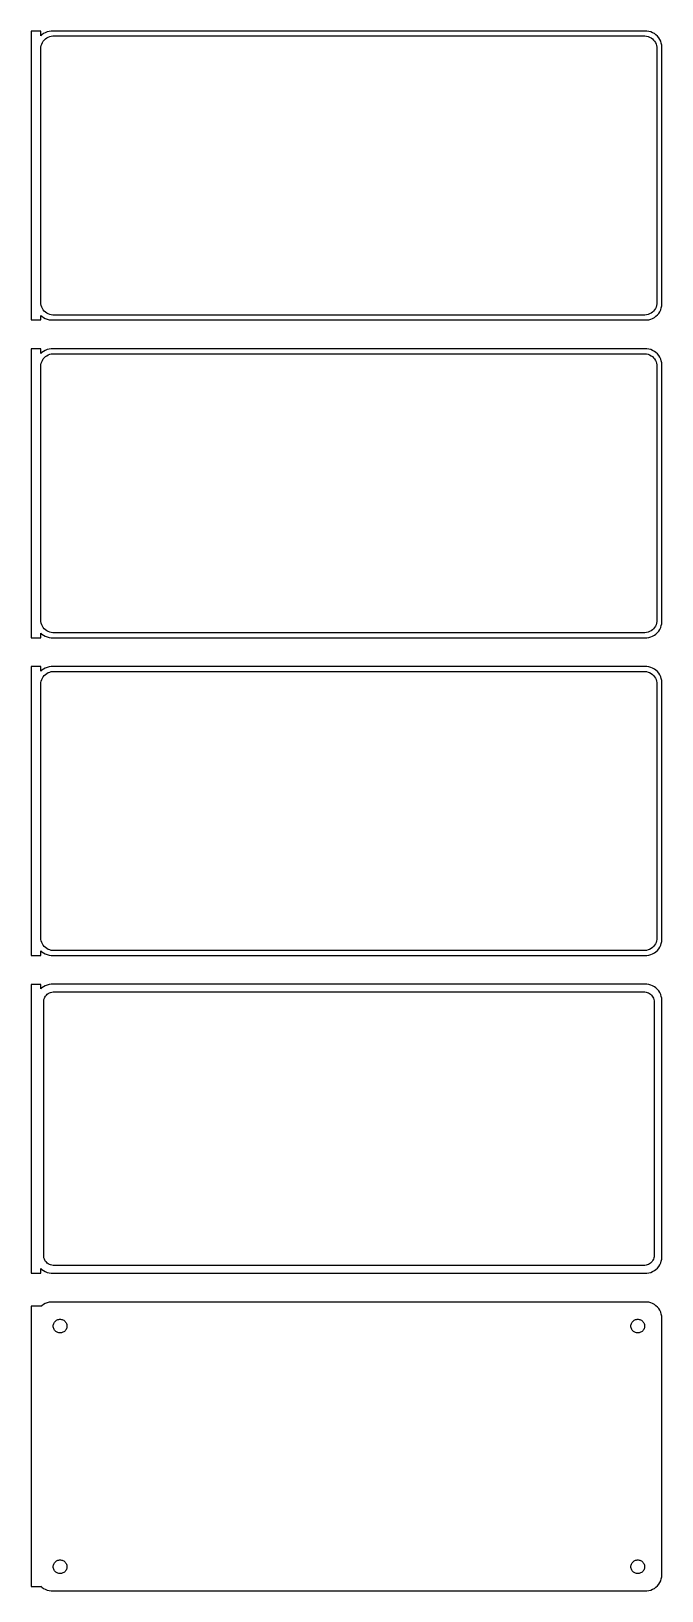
# Model space of a CAD drawing. Header units: metres. Extents: x -99 to 98, y 450 to 936.
import ezdxf

# ---------------------------------------------------------------- set-up
doc = ezdxf.new("R2010")
doc.units = ezdxf.units.M

msp = doc.modelspace()

# ---------------------------------------------------------------- linework, layer by layer
for p, q in [((-96, 935.99), (-99, 935.99)), ((-99, 935.99), (-99, 846.01)), ((-96, 934.559), (-96, 935.99)), ((-95.6871, 934.853), (-96, 934.559)), ((-95.1791, 935.222), (-95.6871, 934.853)), ((-95.2361, 932.851), (-94.9159, 933.238)), ((-94.6289, 935.524), (-95.1791, 935.222)), ((-94.9159, 933.238), (-94.5497, 933.582)), ((-94.0451, 935.755), (-94.6289, 935.524)), ((-94.5497, 933.582), (-94.1433, 933.877)), ((-94.1433, 933.877), (-93.7031, 934.119)), ((-93.4369, 935.911), (-94.0451, 935.755)), ((-93.7031, 934.119), (-93.2361, 934.304)), ((-92.8139, 935.99), (-93.4369, 935.911)), ((-93.2361, 934.304), (-92.7495, 934.429)), ((92.8139, 935.99), (-92.8139, 935.99)), ((-92.7495, 934.429), (-92.2512, 934.492)), ((-92.2512, 934.492), (92.2512, 934.492)), ((92.2512, 934.492), (92.7495, 934.429)), ((92.7495, 934.429), (93.2361, 934.304)), ((93.4369, 935.911), (92.8139, 935.99)), ((93.2361, 934.304), (93.7031, 934.119)), ((94.0451, 935.755), (93.4369, 935.911)), ((93.7031, 934.119), (94.1433, 933.877)), ((94.6289, 935.524), (94.0451, 935.755)), ((94.1433, 933.877), (94.5497, 933.582)), ((94.5497, 933.582), (94.9159, 933.238)), ((95.1791, 935.222), (94.6289, 935.524)), ((94.9159, 933.238), (95.2361, 932.851)), ((95.6871, 934.853), (95.1791, 935.222)), ((96.1448, 934.423), (95.6871, 934.853)), ((96.5451, 933.939), (96.1448, 934.423)), ((96.8815, 933.409), (96.5451, 933.939)), ((97.1489, 932.841), (96.8815, 933.409)), ((-96, 930.5), (-95.9685, 931.001)), ((-96, 851.5), (-96, 930.5)), ((-95.9685, 931.001), (-95.8743, 931.495)), ((-95.8743, 931.495), (-95.7191, 931.972)), ((-95.7191, 931.972), (-95.5052, 932.427)), ((-95.5052, 932.427), (-95.2361, 932.851)), ((95.2361, 932.851), (95.5052, 932.427)), ((95.5052, 932.427), (95.7191, 931.972)), ((95.7191, 931.972), (95.8743, 931.495)), ((95.8743, 931.495), (95.9685, 931.001)), ((95.9685, 931.001), (96, 930.5)), ((96, 930.5), (96, 851.5)), ((97.3429, 932.243), (97.1489, 932.841)), ((97.4606, 931.627), (97.3429, 932.243)), ((97.5, 931), (97.4606, 931.627)), ((97.5, 851), (97.5, 931)), ((-95.9685, 850.999), (-96, 851.5)), ((-95.8743, 850.505), (-95.9685, 850.999)), ((-95.7191, 850.028), (-95.8743, 850.505)), ((95.8743, 850.505), (95.7191, 850.028)), ((95.9685, 850.999), (95.8743, 850.505)), ((96, 851.5), (95.9685, 850.999)), ((97.4606, 850.373), (97.5, 851)), ((-99, 846.01), (-96, 846.01)), ((-96, 847.441), (-95.6871, 847.147)), ((-96, 846.01), (-96, 847.441)), ((-95.5052, 849.573), (-95.7191, 850.028)), ((-95.6871, 847.147), (-95.1791, 846.778)), ((-95.2361, 849.149), (-95.5052, 849.573)), ((-94.9159, 848.762), (-95.2361, 849.149)), ((-95.1791, 846.778), (-94.6289, 846.476)), ((-94.5497, 848.418), (-94.9159, 848.762)), ((-94.6289, 846.476), (-94.0451, 846.245)), ((-94.1433, 848.123), (-94.5497, 848.418)), ((-93.7031, 847.881), (-94.1433, 848.123)), ((-94.0451, 846.245), (-93.4369, 846.089)), ((-93.2361, 847.696), (-93.7031, 847.881)), ((-93.4369, 846.089), (-92.8139, 846.01)), ((-92.7495, 847.571), (-93.2361, 847.696)), ((-92.8139, 846.01), (92.8139, 846.01)), ((-92.2512, 847.508), (-92.7495, 847.571)), ((92.2512, 847.508), (-92.2512, 847.508)), ((92.7495, 847.571), (92.2512, 847.508)), ((93.2361, 847.696), (92.7495, 847.571)), ((92.8139, 846.01), (93.4369, 846.089)), ((93.7031, 847.881), (93.2361, 847.696)), ((93.4369, 846.089), (94.0451, 846.245)), ((94.1433, 848.123), (93.7031, 847.881)), ((94.0451, 846.245), (94.6289, 846.476)), ((94.5497, 848.418), (94.1433, 848.123)), ((94.9159, 848.762), (94.5497, 848.418)), ((94.6289, 846.476), (95.1791, 846.778)), ((95.2361, 849.149), (94.9159, 848.762)), ((95.1791, 846.778), (95.6871, 847.147)), ((95.5052, 849.573), (95.2361, 849.149)), ((95.7191, 850.028), (95.5052, 849.573)), ((95.6871, 847.147), (96.1448, 847.577)), ((96.1448, 847.577), (96.5451, 848.061)), ((96.5451, 848.061), (96.8815, 848.591)), ((96.8815, 848.591), (97.1489, 849.159)), ((97.1489, 849.159), (97.3429, 849.757)), ((97.3429, 849.757), (97.4606, 850.373)), ((-96, 836.99), (-99, 836.99)), ((-99, 836.99), (-99, 747.01)), ((-96, 835.559), (-96, 836.99)), ((-95.1791, 836.222), (-95.6871, 835.853)), ((-94.6289, 836.524), (-95.1791, 836.222)), ((-94.0451, 836.755), (-94.6289, 836.524)), ((-93.4369, 836.911), (-94.0451, 836.755)), ((-92.8139, 836.99), (-93.4369, 836.911)), ((92.8139, 836.99), (-92.8139, 836.99)), ((93.4369, 836.911), (92.8139, 836.99)), ((94.0451, 836.755), (93.4369, 836.911)), ((94.6289, 836.524), (94.0451, 836.755)), ((95.1791, 836.222), (94.6289, 836.524)), ((95.6871, 835.853), (95.1791, 836.222)), ((-95.6871, 835.853), (-96, 835.559)), ((-96, 831.5), (-95.9685, 832.001)), ((-96, 752.5), (-96, 831.5)), ((-95.9685, 832.001), (-95.8743, 832.495)), ((-95.8743, 832.495), (-95.7191, 832.972)), ((-95.7191, 832.972), (-95.5052, 833.427)), ((-95.5052, 833.427), (-95.2361, 833.851)), ((-95.2361, 833.851), (-94.9159, 834.238)), ((-94.9159, 834.238), (-94.5497, 834.582)), ((-94.5497, 834.582), (-94.1433, 834.877)), ((-94.1433, 834.877), (-93.7031, 835.119)), ((-93.7031, 835.119), (-93.2361, 835.304)), ((-93.2361, 835.304), (-92.7495, 835.429)), ((-92.7495, 835.429), (-92.2512, 835.492)), ((-92.2512, 835.492), (92.2512, 835.492)), ((92.2512, 835.492), (92.7495, 835.429)), ((92.7495, 835.429), (93.2361, 835.304)), ((93.2361, 835.304), (93.7031, 835.119)), ((93.7031, 835.119), (94.1433, 834.877)), ((94.1433, 834.877), (94.5497, 834.582)), ((94.5497, 834.582), (94.9159, 834.238)), ((94.9159, 834.238), (95.2361, 833.851)), ((95.2361, 833.851), (95.5052, 833.427)), ((95.5052, 833.427), (95.7191, 832.972)), ((96.1448, 835.423), (95.6871, 835.853)), ((95.7191, 832.972), (95.8743, 832.495)), ((95.8743, 832.495), (95.9685, 832.001)), ((95.9685, 832.001), (96, 831.5)), ((96, 831.5), (96, 752.5)), ((96.5451, 834.939), (96.1448, 835.423)), ((96.8815, 834.409), (96.5451, 834.939)), ((97.1489, 833.841), (96.8815, 834.409)), ((97.3429, 833.243), (97.1489, 833.841)), ((97.4606, 832.627), (97.3429, 833.243)), ((97.5, 832), (97.4606, 832.627)), ((97.5, 752), (97.5, 832)), ((-95.9685, 751.999), (-96, 752.5)), ((-96, 748.441), (-95.6871, 748.147)), ((-96, 747.01), (-96, 748.441)), ((-95.8743, 751.505), (-95.9685, 751.999)), ((-95.7191, 751.028), (-95.8743, 751.505)), ((-95.5052, 750.573), (-95.7191, 751.028)), ((-95.2361, 750.149), (-95.5052, 750.573)), ((-94.9159, 749.762), (-95.2361, 750.149)), ((-94.5497, 749.418), (-94.9159, 749.762)), ((-94.1433, 749.123), (-94.5497, 749.418)), ((-93.7031, 748.881), (-94.1433, 749.123)), ((-93.2361, 748.696), (-93.7031, 748.881)), ((-92.7495, 748.571), (-93.2361, 748.696)), ((-92.2512, 748.508), (-92.7495, 748.571)), ((92.2512, 748.508), (-92.2512, 748.508)), ((92.7495, 748.571), (92.2512, 748.508)), ((93.2361, 748.696), (92.7495, 748.571)), ((93.7031, 748.881), (93.2361, 748.696)), ((94.1433, 749.123), (93.7031, 748.881)), ((94.5497, 749.418), (94.1433, 749.123)), ((94.9159, 749.762), (94.5497, 749.418)), ((95.2361, 750.149), (94.9159, 749.762)), ((95.5052, 750.573), (95.2361, 750.149)), ((95.7191, 751.028), (95.5052, 750.573)), ((95.6871, 748.147), (96.1448, 748.577)), ((95.8743, 751.505), (95.7191, 751.028)), ((95.9685, 751.999), (95.8743, 751.505)), ((96, 752.5), (95.9685, 751.999)), ((96.1448, 748.577), (96.5451, 749.061)), ((96.5451, 749.061), (96.8815, 749.591)), ((96.8815, 749.591), (97.1489, 750.159)), ((97.1489, 750.159), (97.3429, 750.757)), ((97.3429, 750.757), (97.4606, 751.373)), ((97.4606, 751.373), (97.5, 752)), ((-99, 747.01), (-96, 747.01)), ((-95.6871, 748.147), (-95.1791, 747.778)), ((-95.1791, 747.778), (-94.6289, 747.476)), ((-94.6289, 747.476), (-94.0451, 747.245)), ((-94.0451, 747.245), (-93.4369, 747.089)), ((-93.4369, 747.089), (-92.8139, 747.01)), ((-92.8139, 747.01), (92.8139, 747.01)), ((92.8139, 747.01), (93.4369, 747.089)), ((93.4369, 747.089), (94.0451, 747.245)), ((94.0451, 747.245), (94.6289, 747.476)), ((94.6289, 747.476), (95.1791, 747.778)), ((95.1791, 747.778), (95.6871, 748.147)), ((-96, 737.99), (-99, 737.99)), ((-99, 737.99), (-99, 648.01)), ((-96, 736.559), (-96, 737.99)), ((-95.6871, 736.853), (-96, 736.559)), ((-95.8743, 733.495), (-95.7191, 733.972)), ((-95.7191, 733.972), (-95.5052, 734.427)), ((-95.1791, 737.222), (-95.6871, 736.853)), ((-95.5052, 734.427), (-95.2361, 734.851)), ((-95.2361, 734.851), (-94.9159, 735.238)), ((-94.6289, 737.524), (-95.1791, 737.222)), ((-94.9159, 735.238), (-94.5497, 735.582)), ((-94.0451, 737.755), (-94.6289, 737.524)), ((-94.5497, 735.582), (-94.1433, 735.877)), ((-94.1433, 735.877), (-93.7031, 736.119)), ((-93.4369, 737.911), (-94.0451, 737.755)), ((-93.7031, 736.119), (-93.2361, 736.304)), ((-92.8139, 737.99), (-93.4369, 737.911)), ((-93.2361, 736.304), (-92.7495, 736.429)), ((92.8139, 737.99), (-92.8139, 737.99)), ((-92.7495, 736.429), (-92.2512, 736.492)), ((-92.2512, 736.492), (92.2512, 736.492)), ((92.2512, 736.492), (92.7495, 736.429)), ((92.7495, 736.429), (93.2361, 736.304)), ((93.4369, 737.911), (92.8139, 737.99)), ((93.2361, 736.304), (93.7031, 736.119)), ((94.0451, 737.755), (93.4369, 737.911)), ((93.7031, 736.119), (94.1433, 735.877)), ((94.6289, 737.524), (94.0451, 737.755)), ((94.1433, 735.877), (94.5497, 735.582)), ((94.5497, 735.582), (94.9159, 735.238)), ((95.1791, 737.222), (94.6289, 737.524)), ((94.9159, 735.238), (95.2361, 734.851)), ((95.6871, 736.853), (95.1791, 737.222)), ((95.2361, 734.851), (95.5052, 734.427)), ((95.5052, 734.427), (95.7191, 733.972)), ((96.1448, 736.423), (95.6871, 736.853)), ((95.7191, 733.972), (95.8743, 733.495)), ((96.5451, 735.939), (96.1448, 736.423)), ((96.8815, 735.409), (96.5451, 735.939)), ((97.1489, 734.841), (96.8815, 735.409)), ((97.3429, 734.243), (97.1489, 734.841)), ((97.4606, 733.627), (97.3429, 734.243)), ((-96, 732.5), (-95.9685, 733.001)), ((-96, 653.5), (-96, 732.5)), ((-95.9685, 733.001), (-95.8743, 733.495)), ((95.8743, 733.495), (95.9685, 733.001)), ((95.9685, 733.001), (96, 732.5)), ((96, 732.5), (96, 653.5)), ((97.5, 733), (97.4606, 733.627)), ((97.5, 653), (97.5, 733)), ((-95.9685, 652.999), (-96, 653.5)), ((-95.8743, 652.505), (-95.9685, 652.999)), ((-95.7191, 652.028), (-95.8743, 652.505)), ((-95.5052, 651.573), (-95.7191, 652.028)), ((-95.2361, 651.149), (-95.5052, 651.573)), ((95.5052, 651.573), (95.2361, 651.149)), ((95.7191, 652.028), (95.5052, 651.573)), ((95.8743, 652.505), (95.7191, 652.028)), ((95.9685, 652.999), (95.8743, 652.505)), ((96, 653.5), (95.9685, 652.999)), ((97.1489, 651.159), (97.3429, 651.757)), ((97.3429, 651.757), (97.4606, 652.373)), ((97.4606, 652.373), (97.5, 653)), ((-99, 648.01), (-96, 648.01)), ((-96, 649.441), (-95.6871, 649.147)), ((-96, 648.01), (-96, 649.441)), ((-95.6871, 649.147), (-95.1791, 648.778)), ((-94.9159, 650.762), (-95.2361, 651.149)), ((-95.1791, 648.778), (-94.6289, 648.476)), ((-94.5497, 650.418), (-94.9159, 650.762)), ((-94.6289, 648.476), (-94.0451, 648.245)), ((-94.1433, 650.123), (-94.5497, 650.418)), ((-93.7031, 649.881), (-94.1433, 650.123)), ((-94.0451, 648.245), (-93.4369, 648.089)), ((-93.2361, 649.696), (-93.7031, 649.881)), ((-93.4369, 648.089), (-92.8139, 648.01)), ((-92.7495, 649.571), (-93.2361, 649.696)), ((-92.8139, 648.01), (92.8139, 648.01)), ((-92.2512, 649.508), (-92.7495, 649.571)), ((92.2512, 649.508), (-92.2512, 649.508)), ((92.7495, 649.571), (92.2512, 649.508)), ((93.2361, 649.696), (92.7495, 649.571)), ((92.8139, 648.01), (93.4369, 648.089)), ((93.7031, 649.881), (93.2361, 649.696)), ((93.4369, 648.089), (94.0451, 648.245)), ((94.1433, 650.123), (93.7031, 649.881)), ((94.0451, 648.245), (94.6289, 648.476)), ((94.5497, 650.418), (94.1433, 650.123)), ((94.9159, 650.762), (94.5497, 650.418)), ((94.6289, 648.476), (95.1791, 648.778)), ((95.2361, 651.149), (94.9159, 650.762)), ((95.1791, 648.778), (95.6871, 649.147)), ((95.6871, 649.147), (96.1448, 649.577)), ((96.1448, 649.577), (96.5451, 650.061)), ((96.5451, 650.061), (96.8815, 650.591)), ((96.8815, 650.591), (97.1489, 651.159)), ((-96, 638.979), (-99, 638.979)), ((-99, 638.979), (-99, 549.021)), ((-96, 637.559), (-96, 638.979)), ((-95.6871, 637.853), (-96, 637.559)), ((-95.1791, 638.222), (-95.6871, 637.853)), ((-94.6289, 638.524), (-95.1791, 638.222)), ((-94.0451, 638.755), (-94.6289, 638.524)), ((-93.4369, 638.911), (-94.0451, 638.755)), ((-92.8139, 638.99), (-93.4369, 638.911)), ((92.8139, 638.99), (-92.8139, 638.99)), ((93.4369, 638.911), (92.8139, 638.99)), ((94.0451, 638.755), (93.4369, 638.911)), ((94.6289, 638.524), (94.0451, 638.755)), ((95.1791, 638.222), (94.6289, 638.524)), ((95.6871, 637.853), (95.1791, 638.222)), ((96.1448, 637.423), (95.6871, 637.853)), ((96.5451, 636.939), (96.1448, 637.423)), ((96.8815, 636.409), (96.5451, 636.939)), ((-95.1129, 633.5), (-95.0884, 633.89)), ((-95.1129, 554.5), (-95.1129, 633.5)), ((-95.0884, 633.89), (-95.0151, 634.274)), ((-95.0151, 634.274), (-94.8943, 634.646)), ((-94.8943, 634.646), (-94.7279, 635)), ((-94.7279, 635), (-94.5184, 635.33)), ((-94.5184, 635.33), (-94.2692, 635.631)), ((-94.2692, 635.631), (-93.9843, 635.899)), ((-93.9843, 635.899), (-93.668, 636.128)), ((-93.668, 636.128), (-93.3254, 636.317)), ((-93.3254, 636.317), (-92.9619, 636.461)), ((-92.9619, 636.461), (-92.5833, 636.558)), ((-92.5833, 636.558), (-92.1955, 636.607)), ((-92.1955, 636.607), (92.1955, 636.607)), ((92.1955, 636.607), (92.5833, 636.558)), ((92.5833, 636.558), (92.9619, 636.461)), ((92.9619, 636.461), (93.3254, 636.317)), ((93.3254, 636.317), (93.668, 636.128)), ((93.668, 636.128), (93.9843, 635.899)), ((93.9843, 635.899), (94.2692, 635.631)), ((94.2692, 635.631), (94.5184, 635.33)), ((94.5184, 635.33), (94.7279, 635)), ((94.7279, 635), (94.8943, 634.646)), ((94.8943, 634.646), (95.0151, 634.274)), ((95.0151, 634.274), (95.0884, 633.89)), ((95.0884, 633.89), (95.1129, 633.5)), ((95.1129, 633.5), (95.1129, 554.5)), ((97.1489, 635.841), (96.8815, 636.409)), ((97.3429, 635.243), (97.1489, 635.841)), ((97.4606, 634.627), (97.3429, 635.243)), ((97.5, 634), (97.4606, 634.627)), ((97.5, 554), (97.5, 634)), ((-95.0884, 554.11), (-95.1129, 554.5)), ((-95.0151, 553.726), (-95.0884, 554.11)), ((95.0884, 554.11), (95.0151, 553.726)), ((95.1129, 554.5), (95.0884, 554.11)), ((-96, 549.021), (-96, 550.441)), ((-96, 550.441), (-95.6871, 550.147)), ((-95.6871, 550.147), (-95.1791, 549.778)), ((-95.1791, 549.778), (-94.6289, 549.476)), ((-94.8943, 553.354), (-95.0151, 553.726)), ((-94.7279, 553), (-94.8943, 553.354)), ((-94.5184, 552.67), (-94.7279, 553)), ((-94.6289, 549.476), (-94.0451, 549.245)), ((-94.2692, 552.369), (-94.5184, 552.67)), ((-93.9843, 552.101), (-94.2692, 552.369)), ((-94.0451, 549.245), (-93.4369, 549.089)), ((-93.668, 551.872), (-93.9843, 552.101)), ((-93.3254, 551.683), (-93.668, 551.872)), ((-92.9619, 551.539), (-93.3254, 551.683)), ((-92.5833, 551.442), (-92.9619, 551.539)), ((-92.1955, 551.393), (-92.5833, 551.442)), ((92.1955, 551.393), (-92.1955, 551.393)), ((92.5833, 551.442), (92.1955, 551.393)), ((92.9619, 551.539), (92.5833, 551.442)), ((93.3254, 551.683), (92.9619, 551.539)), ((93.668, 551.872), (93.3254, 551.683)), ((93.4369, 549.089), (94.0451, 549.245)), ((93.9843, 552.101), (93.668, 551.872)), ((94.2692, 552.369), (93.9843, 552.101)), ((94.0451, 549.245), (94.6289, 549.476)), ((94.5184, 552.67), (94.2692, 552.369)), ((94.7279, 553), (94.5184, 552.67)), ((94.6289, 549.476), (95.1791, 549.778)), ((94.8943, 553.354), (94.7279, 553)), ((95.0151, 553.726), (94.8943, 553.354)), ((95.1791, 549.778), (95.6871, 550.147)), ((95.6871, 550.147), (96.1448, 550.577)), ((96.1448, 550.577), (96.5451, 551.061)), ((96.5451, 551.061), (96.8815, 551.591)), ((96.8815, 551.591), (97.1489, 552.159)), ((97.1489, 552.159), (97.3429, 552.757)), ((97.3429, 552.757), (97.4606, 553.373)), ((97.4606, 553.373), (97.5, 554)), ((-99, 549.021), (-96, 549.021)), ((-93.4369, 549.089), (-92.8139, 549.01)), ((-92.8139, 549.01), (92.8139, 549.01)), ((92.8139, 549.01), (93.4369, 549.089)), ((-94.6289, 539.524), (-95.1791, 539.222)), ((-94.0451, 539.755), (-94.6289, 539.524)), ((-93.4369, 539.911), (-94.0451, 539.755)), ((-92.8139, 539.99), (-93.4369, 539.911)), ((92.8139, 539.99), (-92.8139, 539.99)), ((93.4369, 539.911), (92.8139, 539.99)), ((94.0451, 539.755), (93.4369, 539.911)), ((94.6289, 539.524), (94.0451, 539.755)), ((95.1791, 539.222), (94.6289, 539.524)), ((-96, 538.653), (-99, 538.653)), ((-99, 538.653), (-99, 451.347)), ((-95.6871, 538.853), (-96, 538.559)), ((-96, 538.559), (-96, 538.653)), ((-95.1791, 539.222), (-95.6871, 538.853)), ((-90.6598, 534.531), (-90.4001, 534.597)), ((-90.4001, 534.597), (-90.1341, 534.631)), ((-90.1341, 534.631), (-89.8659, 534.631)), ((-89.8659, 534.631), (-89.5999, 534.597)), ((-89.5999, 534.597), (-89.3401, 534.531)), ((89.3401, 534.531), (89.5999, 534.597)), ((89.5999, 534.597), (89.8659, 534.631)), ((89.8659, 534.631), (90.1341, 534.631)), ((90.1341, 534.631), (90.4001, 534.597)), ((90.4001, 534.597), (90.6598, 534.531)), ((95.6871, 538.853), (95.1791, 539.222)), ((96.1448, 538.423), (95.6871, 538.853)), ((96.5451, 537.939), (96.1448, 538.423)), ((96.8815, 537.409), (96.5451, 537.939)), ((97.1489, 536.841), (96.8815, 537.409)), ((97.3429, 536.243), (97.1489, 536.841)), ((97.4606, 535.627), (97.3429, 536.243)), ((97.5, 535), (97.4606, 535.627)), ((97.5, 455), (97.5, 535)), ((-92.1353, 532.5), (-92.1185, 532.768)), ((-92.1185, 532.232), (-92.1353, 532.5)), ((-92.1185, 532.768), (-92.0682, 533.031)), ((-92.0682, 531.969), (-92.1185, 532.232)), ((-92.0682, 533.031), (-91.9853, 533.286)), ((-91.9853, 531.714), (-92.0682, 531.969)), ((-91.9853, 533.286), (-91.8712, 533.529)), ((-91.8712, 531.471), (-91.9853, 531.714)), ((-91.8712, 533.529), (-91.7275, 533.755)), ((-91.7275, 531.245), (-91.8712, 531.471)), ((-91.7275, 533.755), (-91.5566, 533.962)), ((-91.5566, 531.038), (-91.7275, 531.245)), ((-91.5566, 533.962), (-91.3611, 534.145)), ((-91.3611, 530.855), (-91.5566, 531.038)), ((-91.3611, 534.145), (-91.1441, 534.303)), ((-91.1441, 530.697), (-91.3611, 530.855)), ((-91.1441, 534.303), (-90.9092, 534.432)), ((-90.9092, 530.568), (-91.1441, 530.697)), ((-90.9092, 534.432), (-90.6598, 534.531)), ((-90.6598, 530.469), (-90.9092, 530.568)), ((-90.4001, 530.403), (-90.6598, 530.469)), ((-90.1341, 530.369), (-90.4001, 530.403)), ((-89.8659, 530.369), (-90.1341, 530.369)), ((-89.5999, 530.403), (-89.8659, 530.369)), ((-89.3401, 530.469), (-89.5999, 530.403)), ((-89.3401, 534.531), (-89.0908, 534.432)), ((-89.0908, 530.568), (-89.3401, 530.469)), ((-89.0908, 534.432), (-88.8559, 534.303)), ((-88.8559, 530.697), (-89.0908, 530.568)), ((-88.8559, 534.303), (-88.6389, 534.145)), ((-88.6389, 530.855), (-88.8559, 530.697)), ((-88.6389, 534.145), (-88.4434, 533.962)), ((-88.4434, 531.038), (-88.6389, 530.855)), ((-88.4434, 533.962), (-88.2725, 533.755)), ((-88.2725, 531.245), (-88.4434, 531.038)), ((-88.2725, 533.755), (-88.1288, 533.529)), ((-88.1288, 531.471), (-88.2725, 531.245)), ((-88.1288, 533.529), (-88.0146, 533.286)), ((-88.0146, 531.714), (-88.1288, 531.471)), ((-88.0146, 533.286), (-87.9318, 533.031)), ((-87.9318, 531.969), (-88.0146, 531.714)), ((-87.9318, 533.031), (-87.8815, 532.768)), ((-87.8815, 532.232), (-87.9318, 531.969)), ((-87.8815, 532.768), (-87.8647, 532.5)), ((-87.8647, 532.5), (-87.8815, 532.232)), ((87.8647, 532.5), (87.8815, 532.768)), ((87.8815, 532.232), (87.8647, 532.5)), ((87.8815, 532.768), (87.9318, 533.031)), ((87.9318, 531.969), (87.8815, 532.232)), ((87.9318, 533.031), (88.0146, 533.286)), ((88.0146, 531.714), (87.9318, 531.969)), ((88.0146, 533.286), (88.1288, 533.529)), ((88.1288, 531.471), (88.0146, 531.714)), ((88.1288, 533.529), (88.2725, 533.755)), ((88.2725, 531.245), (88.1288, 531.471)), ((88.2725, 533.755), (88.4434, 533.962)), ((88.4434, 531.038), (88.2725, 531.245)), ((88.4434, 533.962), (88.6389, 534.145)), ((88.6389, 530.855), (88.4434, 531.038)), ((88.6389, 534.145), (88.8559, 534.303)), ((88.8559, 530.697), (88.6389, 530.855)), ((88.8559, 534.303), (89.0908, 534.432)), ((89.0908, 530.568), (88.8559, 530.697)), ((89.0908, 534.432), (89.3401, 534.531)), ((89.3401, 530.469), (89.0908, 530.568)), ((89.5999, 530.403), (89.3401, 530.469)), ((89.8659, 530.369), (89.5999, 530.403)), ((90.1341, 530.369), (89.8659, 530.369)), ((90.4001, 530.403), (90.1341, 530.369)), ((90.6598, 530.469), (90.4001, 530.403)), ((90.6598, 534.531), (90.9092, 534.432)), ((90.9092, 530.568), (90.6598, 530.469)), ((90.9092, 534.432), (91.1441, 534.303)), ((91.1441, 530.697), (90.9092, 530.568)), ((91.1441, 534.303), (91.3611, 534.145)), ((91.3611, 530.855), (91.1441, 530.697)), ((91.3611, 534.145), (91.5566, 533.962)), ((91.5566, 531.038), (91.3611, 530.855)), ((91.5566, 533.962), (91.7275, 533.755)), ((91.7275, 531.245), (91.5566, 531.038)), ((91.7275, 533.755), (91.8712, 533.529)), ((91.8712, 531.471), (91.7275, 531.245)), ((91.8712, 533.529), (91.9853, 533.286)), ((91.9853, 531.714), (91.8712, 531.471)), ((91.9853, 533.286), (92.0682, 533.031)), ((92.0682, 531.969), (91.9853, 531.714)), ((92.0682, 533.031), (92.1185, 532.768)), ((92.1185, 532.232), (92.0682, 531.969)), ((92.1185, 532.768), (92.1353, 532.5)), ((92.1353, 532.5), (92.1185, 532.232)), ((-92.1353, 457.5), (-92.1185, 457.768)), ((-92.1185, 457.232), (-92.1353, 457.5)), ((-92.1185, 457.768), (-92.0682, 458.031)), ((-92.0682, 456.969), (-92.1185, 457.232)), ((-92.0682, 458.031), (-91.9853, 458.286)), ((-91.9853, 456.714), (-92.0682, 456.969)), ((-91.9853, 458.286), (-91.8712, 458.529)), ((-91.8712, 458.529), (-91.7275, 458.755)), ((-91.7275, 458.755), (-91.5566, 458.962)), ((-91.5566, 458.962), (-91.3611, 459.145)), ((-91.3611, 459.145), (-91.1441, 459.303)), ((-91.1441, 459.303), (-90.9092, 459.432)), ((-90.9092, 459.432), (-90.6598, 459.531)), ((-90.6598, 459.531), (-90.4001, 459.597)), ((-90.4001, 459.597), (-90.1341, 459.631)), ((-90.1341, 459.631), (-89.8659, 459.631)), ((-89.8659, 459.631), (-89.5999, 459.597)), ((-89.5999, 459.597), (-89.3401, 459.531)), ((-89.3401, 459.531), (-89.0908, 459.432)), ((-89.0908, 459.432), (-88.8559, 459.303)), ((-88.8559, 459.303), (-88.6389, 459.145)), ((-88.6389, 459.145), (-88.4434, 458.962)), ((-88.4434, 458.962), (-88.2725, 458.755)), ((-88.2725, 458.755), (-88.1288, 458.529)), ((-88.1288, 458.529), (-88.0146, 458.286)), ((-88.0146, 458.286), (-87.9318, 458.031)), ((-87.9318, 456.969), (-88.0146, 456.714)), ((-87.9318, 458.031), (-87.8815, 457.768)), ((-87.8815, 457.232), (-87.9318, 456.969)), ((-87.8815, 457.768), (-87.8647, 457.5)), ((-87.8647, 457.5), (-87.8815, 457.232)), ((87.8647, 457.5), (87.8815, 457.768)), ((87.8815, 457.232), (87.8647, 457.5)), ((87.8815, 457.768), (87.9318, 458.031)), ((87.9318, 456.969), (87.8815, 457.232)), ((87.9318, 458.031), (88.0146, 458.286)), ((88.0146, 456.714), (87.9318, 456.969)), ((88.0146, 458.286), (88.1288, 458.529)), ((88.1288, 458.529), (88.2725, 458.755)), ((88.2725, 458.755), (88.4434, 458.962)), ((88.4434, 458.962), (88.6389, 459.145)), ((88.6389, 459.145), (88.8559, 459.303)), ((88.8559, 459.303), (89.0908, 459.432)), ((89.0908, 459.432), (89.3401, 459.531)), ((89.3401, 459.531), (89.5999, 459.597)), ((89.5999, 459.597), (89.8659, 459.631)), ((89.8659, 459.631), (90.1341, 459.631)), ((90.1341, 459.631), (90.4001, 459.597)), ((90.4001, 459.597), (90.6598, 459.531)), ((90.6598, 459.531), (90.9092, 459.432)), ((90.9092, 459.432), (91.1441, 459.303)), ((91.1441, 459.303), (91.3611, 459.145)), ((91.3611, 459.145), (91.5566, 458.962)), ((91.5566, 458.962), (91.7275, 458.755)), ((91.7275, 458.755), (91.8712, 458.529)), ((91.8712, 458.529), (91.9853, 458.286)), ((91.9853, 458.286), (92.0682, 458.031)), ((92.0682, 456.969), (91.9853, 456.714)), ((92.0682, 458.031), (92.1185, 457.768)), ((92.1185, 457.232), (92.0682, 456.969)), ((92.1185, 457.768), (92.1353, 457.5)), ((92.1353, 457.5), (92.1185, 457.232)), ((-91.8712, 456.471), (-91.9853, 456.714)), ((-91.7275, 456.245), (-91.8712, 456.471)), ((-91.5566, 456.038), (-91.7275, 456.245)), ((-91.3611, 455.855), (-91.5566, 456.038)), ((-91.1441, 455.697), (-91.3611, 455.855)), ((-90.9092, 455.568), (-91.1441, 455.697)), ((-90.6598, 455.469), (-90.9092, 455.568)), ((-90.4001, 455.403), (-90.6598, 455.469)), ((-90.1341, 455.369), (-90.4001, 455.403)), ((-89.8659, 455.369), (-90.1341, 455.369)), ((-89.5999, 455.403), (-89.8659, 455.369)), ((-89.3401, 455.469), (-89.5999, 455.403)), ((-89.0908, 455.568), (-89.3401, 455.469)), ((-88.8559, 455.697), (-89.0908, 455.568)), ((-88.6389, 455.855), (-88.8559, 455.697)), ((-88.4434, 456.038), (-88.6389, 455.855)), ((-88.2725, 456.245), (-88.4434, 456.038)), ((-88.1288, 456.471), (-88.2725, 456.245)), ((-88.0146, 456.714), (-88.1288, 456.471)), ((88.1288, 456.471), (88.0146, 456.714)), ((88.2725, 456.245), (88.1288, 456.471)), ((88.4434, 456.038), (88.2725, 456.245)), ((88.6389, 455.855), (88.4434, 456.038)), ((88.8559, 455.697), (88.6389, 455.855)), ((89.0908, 455.568), (88.8559, 455.697)), ((89.3401, 455.469), (89.0908, 455.568)), ((89.5999, 455.403), (89.3401, 455.469)), ((89.8659, 455.369), (89.5999, 455.403)), ((90.1341, 455.369), (89.8659, 455.369)), ((90.4001, 455.403), (90.1341, 455.369)), ((90.6598, 455.469), (90.4001, 455.403)), ((90.9092, 455.568), (90.6598, 455.469)), ((91.1441, 455.697), (90.9092, 455.568)), ((91.3611, 455.855), (91.1441, 455.697)), ((91.5566, 456.038), (91.3611, 455.855)), ((91.7275, 456.245), (91.5566, 456.038)), ((91.8712, 456.471), (91.7275, 456.245)), ((91.9853, 456.714), (91.8712, 456.471)), ((96.1448, 451.577), (96.5451, 452.061)), ((96.5451, 452.061), (96.8815, 452.591)), ((96.8815, 452.591), (97.1489, 453.159)), ((97.1489, 453.159), (97.3429, 453.757)), ((97.3429, 453.757), (97.4606, 454.373)), ((97.4606, 454.373), (97.5, 455)), ((-99, 451.347), (-96, 451.347)), ((-96, 451.347), (-96, 451.441)), ((-96, 451.441), (-95.6871, 451.147)), ((-95.6871, 451.147), (-95.1791, 450.778)), ((-95.1791, 450.778), (-94.6289, 450.476)), ((-94.6289, 450.476), (-94.0451, 450.245)), ((-94.0451, 450.245), (-93.4369, 450.089)), ((-93.4369, 450.089), (-92.8139, 450.01)), ((-92.8139, 450.01), (92.8139, 450.01)), ((92.8139, 450.01), (93.4369, 450.089)), ((93.4369, 450.089), (94.0451, 450.245)), ((94.0451, 450.245), (94.6289, 450.476)), ((94.6289, 450.476), (95.1791, 450.778)), ((95.1791, 450.778), (95.6871, 451.147)), ((95.6871, 451.147), (96.1448, 451.577))]:
    msp.add_line(p, q)

doc.saveas('drawing.dxf')
